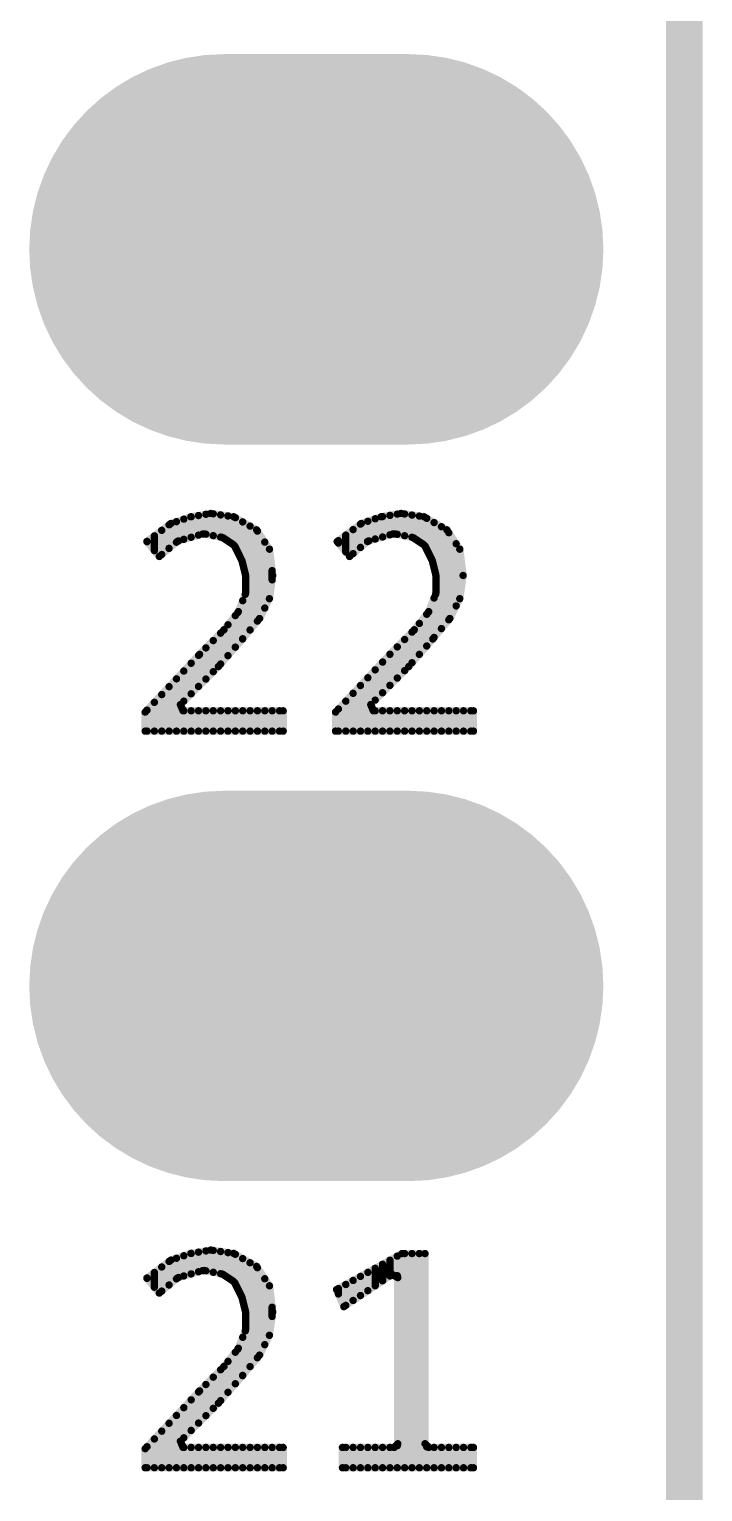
# Model space of a CAD drawing. Extents: x 17.3 to 58.6, y 21.7 to 91.7.
# Drawn here: x 48.54 to 50.86, y 57.64 to 62.68 of the extents above; entities that cross this region are included whole.
import ezdxf

# ---------------------------------------------------------------- set-up
doc = ezdxf.new("R2010")
doc.units = 0
doc.header["$MEASUREMENT"] = 0
doc.layers.get('0').update_dxf_attribs({"linetype": 'CONTINUOUS'})
doc.layers.add('SILKTOP_PHO', color=251, linetype='CONTINUOUS', true_color=0x636466)

# ---------------------------------------------------------------- blocks, each defined once
blk = doc.blocks.new('ROUND_191')
at = {"const_width": 0.0127}
blk.add_lwpolyline([(-0.00635, 0, 1), (0.00635, 0, 1)], format="xyb", close=True, dxfattribs=at)
blk = doc.blocks.new('OBLONG_47')
at = {"const_width": 1.3462}
blk.add_lwpolyline([(0.3175, 0), (-0.3175, 0)], dxfattribs=at)
at = {"const_width": 0.6731}
for points in [[(-0.65405, 0, 1), (0.01905, 0, 1)], [(-0.01905, 0, 1), (0.65405, 0, 1)]]:
    blk.add_lwpolyline(points, format="xyb", close=True, dxfattribs=at)

msp = doc.modelspace()

# ---------------------------------------------------------------- linework, layer by layer
at = {"const_width": 0.127}
msp.add_lwpolyline([(50.8, 25.900126), (50.8, 73.159874)], dxfattribs=at)
at = {"layer": 'SILKTOP_PHO', "color": 251, "true_color": 0x636466}
for points, const_width in [([(50.8, 25.900126), (50.8, 73.159874)], 0.127), ([(49.165764, 61.014102), (49.097184, 61.002672)], 0.0254), ([(49.1236, 60.939426), (49.1236, 61.00699)], 0.0254), ([(49.149, 60.942728), (49.149, 61.011308)], 0.0254), ([(49.245012, 61.002672), (49.165764, 61.014102)], 0.0254), ([(49.1744, 60.937648), (49.1744, 61.012832)], 0.0254), ([(49.1998, 60.932568), (49.1998, 61.009276)], 0.0254), ([(49.822608, 61.014102), (49.753774, 61.002672)], 0.0254), ([(49.784, 60.940442), (49.784, 61.007498)], 0.0254), ([(49.8094, 60.94222), (49.8094, 61.011816)], 0.0254), ([(49.901856, 61.002672), (49.822608, 61.014102)], 0.0254), ([(49.8348, 60.93714), (49.8348, 61.012324)], 0.0254), ([(49.8602, 60.93206), (49.8602, 61.008514)], 0.0254), ([(49.02835, 60.979558), (48.945292, 60.917328)], 0.0254), ([(49.022, 60.893706), (49.022, 60.974986)], 0.0254), ([(49.097184, 61.002672), (49.02835, 60.979558)], 0.0254), ([(49.0474, 60.915042), (49.0474, 60.985908)], 0.0254), ([(49.0728, 60.924948), (49.0728, 60.994544)], 0.0254), ([(49.0982, 60.93206), (49.0982, 61.002672)], 0.0254), ([(49.2252, 60.918852), (49.2252, 61.005466)], 0.0254), ([(49.324006, 60.957714), (49.245012, 61.002672)], 0.0254), ([(49.2506, 60.897262), (49.2506, 60.999624)], 0.0254), ([(49.276, 60.840874), (49.276, 60.984892)], 0.0254), ([(49.3014, 60.612528), (49.3014, 60.970414)], 0.0254), ([(49.368456, 60.890912), (49.324006, 60.957714)], 0.0254), ([(49.685194, 60.979558), (49.601882, 60.917328)], 0.0254), ([(49.657, 60.875672), (49.657, 60.958476)], 0.0254), ([(49.6824, 60.897008), (49.6824, 60.977526)], 0.0254), ([(49.753774, 61.002672), (49.685194, 60.979558)], 0.0254), ([(49.7078, 60.91809), (49.7078, 60.987178)], 0.0254), ([(49.7332, 60.925964), (49.7332, 60.995814)], 0.0254), ([(49.7586, 60.933076), (49.7586, 61.003434)], 0.0254), ([(49.8856, 60.916312), (49.8856, 61.004958)], 0.0254), ([(49.980596, 60.957714), (49.901856, 61.002672)], 0.0254), ([(49.911, 60.889896), (49.911, 60.997338)], 0.0254), ([(49.9364, 60.826142), (49.9364, 60.98286)], 0.0254), ([(49.9618, 60.6171), (49.9618, 60.968382)], 0.0254), ([(50.025046, 60.890912), (49.980596, 60.957714)], 0.0254), ([(48.945292, 60.917328), (48.988218, 60.865766)], 0.0254), ([(48.9458, 60.916566), (48.9458, 60.917836)], 0.0254), ([(48.9712, 60.886086), (48.9712, 60.936886)], 0.0254), ([(48.988218, 60.865766), (49.050194, 60.917328)], 0.0254), ([(48.9966, 60.872624), (48.9966, 60.955936)], 0.0254), ([(49.050194, 60.917328), (49.054766, 60.919614)], 0.0254), ([(49.054766, 60.919614), (49.138332, 60.94349)], 0.0254), ([(49.138332, 60.94349), (49.144174, 60.943744)], 0.0254), ([(49.144174, 60.943744), (49.203864, 60.931806)], 0.0254), ([(49.203864, 60.931806), (49.208436, 60.930028)], 0.0254), ([(49.208436, 60.930028), (49.24425, 60.906152)], 0.0254), ([(49.24425, 60.906152), (49.248568, 60.901326)], 0.0254), ([(49.3268, 60.643008), (49.3268, 60.953396)], 0.0254), ([(49.3522, 60.687966), (49.3522, 60.915296)], 0.0254), ([(49.601882, 60.917328), (49.644808, 60.865766)], 0.0254), ([(49.6062, 60.911994), (49.6062, 60.920376)], 0.0254), ([(49.6316, 60.881514), (49.6316, 60.939426)], 0.0254), ([(49.644808, 60.865766), (49.706784, 60.917328)], 0.0254), ([(49.706784, 60.917328), (49.711356, 60.919614)], 0.0254), ([(49.711356, 60.919614), (49.794922, 60.94349)], 0.0254), ([(49.794922, 60.94349), (49.801018, 60.943744)], 0.0254), ([(49.801018, 60.943744), (49.860708, 60.931806)], 0.0254), ([(49.860708, 60.931806), (49.86528, 60.930028)], 0.0254), ([(49.86528, 60.930028), (49.901094, 60.906152)], 0.0254), ([(49.901094, 60.906152), (49.905412, 60.901326)], 0.0254), ([(49.9872, 60.64758), (49.9872, 60.947808)], 0.0254), ([(50.0126, 60.695332), (50.0126, 60.909708)], 0.0254), ([(49.248568, 60.901326), (49.272444, 60.85332)], 0.0254), ([(49.379632, 60.800234), (49.368456, 60.890912)], 0.0254), ([(49.905412, 60.901326), (49.929288, 60.85332)], 0.0254), ([(50.036476, 60.800234), (50.025046, 60.890912)], 0.0254), ([(49.272444, 60.85332), (49.27346, 60.85078)], 0.0254), ([(49.27346, 60.85078), (49.285398, 60.803028)], 0.0254), ([(49.3776, 60.785248), (49.3776, 60.816998)], 0.0254), ([(49.929288, 60.85332), (49.930304, 60.85078)], 0.0254), ([(49.930304, 60.85078), (49.942242, 60.803028)], 0.0254), ([(49.285398, 60.803028), (49.285906, 60.79998)], 0.0254), ([(49.285906, 60.79998), (49.285906, 60.74029)], 0.0254), ([(49.368202, 60.720224), (49.379632, 60.800234)], 0.0254), ([(49.942242, 60.803028), (49.942496, 60.79998)], 0.0254), ([(49.942496, 60.79998), (49.942496, 60.74029)], 0.0254), ([(50.025046, 60.720224), (50.036476, 60.800234)], 0.0254), ([(49.28489, 60.735464), (49.261014, 60.675774)], 0.0254), ([(49.276, 60.582048), (49.276, 60.713366)], 0.0254), ([(49.285906, 60.74029), (49.28489, 60.735464)], 0.0254), ([(49.334166, 60.651898), (49.368202, 60.720224)], 0.0254), ([(49.941734, 60.735464), (49.917858, 60.675774)], 0.0254), ([(49.9364, 60.58662), (49.9364, 60.72251)], 0.0254), ([(49.942496, 60.74029), (49.941734, 60.735464)], 0.0254), ([(49.990756, 60.651898), (50.025046, 60.720224)], 0.0254), ([(49.259236, 60.672726), (49.211484, 60.613036)], 0.0254), ([(49.2506, 60.553092), (49.2506, 60.662058)], 0.0254), ([(49.261014, 60.675774), (49.259236, 60.672726)], 0.0254), ([(49.915826, 60.672726), (49.868074, 60.613036)], 0.0254), ([(49.911, 60.557156), (49.911, 60.66663)], 0.0254), ([(49.917858, 60.675774), (49.915826, 60.672726)], 0.0254), ([(49.210468, 60.61202), (49.127156, 60.528454)], 0.0254), ([(49.211484, 60.613036), (49.210468, 60.61202)], 0.0254), ([(49.2252, 60.523882), (49.2252, 60.630308)], 0.0254), ([(49.275492, 60.581286), (49.334166, 60.651898)], 0.0254), ([(49.867312, 60.61202), (49.783746, 60.528454)], 0.0254), ([(49.8602, 60.499244), (49.8602, 60.604908)], 0.0254), ([(49.868074, 60.613036), (49.867312, 60.61202)], 0.0254), ([(49.8856, 60.5282), (49.8856, 60.63488)], 0.0254), ([(49.932082, 60.581286), (49.990756, 60.651898)], 0.0254), ([(49.1744, 60.46851), (49.1744, 60.575952)], 0.0254), ([(49.19218, 60.48629), (49.275492, 60.581286)], 0.0254), ([(49.1998, 60.494926), (49.1998, 60.601352)], 0.0254), ([(49.8094, 60.446666), (49.8094, 60.554108)], 0.0254), ([(49.8348, 60.472066), (49.8348, 60.579508)], 0.0254), ([(49.849024, 60.48629), (49.932082, 60.581286)], 0.0254), ([(49.127156, 60.528454), (48.93945, 60.329318)], 0.0254), ([(49.1236, 60.41771), (49.1236, 60.524898)], 0.0254), ([(49.149, 60.44311), (49.149, 60.550552)], 0.0254), ([(49.783746, 60.528454), (49.596294, 60.329318)], 0.0254), ([(49.784, 60.421266), (49.784, 60.528708)], 0.0254), ([(49.061116, 60.355226), (49.19218, 60.48629)], 0.0254), ([(49.0728, 60.36691), (49.0728, 60.470796)], 0.0254), ([(49.0982, 60.39231), (49.0982, 60.49772)], 0.0254), ([(49.71796, 60.355226), (49.849024, 60.48629)], 0.0254), ([(49.7332, 60.370466), (49.7332, 60.47486)], 0.0254), ([(49.7586, 60.395866), (49.7586, 60.501784)], 0.0254), ([(49.022, 60.263532), (49.022, 60.416948)], 0.0254), ([(49.0474, 60.263532), (49.0474, 60.443872)], 0.0254), ([(49.6824, 60.263532), (49.6824, 60.420758)], 0.0254), ([(49.7078, 60.263532), (49.7078, 60.447682)], 0.0254), ([(48.9712, 60.263532), (48.9712, 60.362846)], 0.0254), ([(48.9966, 60.263532), (48.9966, 60.38977)], 0.0254), ([(49.07026, 60.333636), (49.061116, 60.355226)], 0.0254), ([(49.6316, 60.263532), (49.6316, 60.36691)], 0.0254), ([(49.657, 60.263532), (49.657, 60.393834)], 0.0254), ([(49.72685, 60.333636), (49.71796, 60.355226)], 0.0254), ([(48.93945, 60.329318), (48.93945, 60.263532)], 0.0254), ([(48.9458, 60.263532), (48.9458, 60.335922)], 0.0254), ([(49.4157, 60.333636), (49.07026, 60.333636)], 0.0254), ([(49.0728, 60.263532), (49.0728, 60.333636)], 0.0254), ([(49.0982, 60.263532), (49.0982, 60.333636)], 0.0254), ([(49.1236, 60.263532), (49.1236, 60.333636)], 0.0254), ([(49.149, 60.263532), (49.149, 60.333636)], 0.0254), ([(49.1744, 60.263532), (49.1744, 60.333636)], 0.0254), ([(49.1998, 60.263532), (49.1998, 60.333636)], 0.0254), ([(49.2252, 60.263532), (49.2252, 60.333636)], 0.0254), ([(49.2506, 60.263532), (49.2506, 60.333636)], 0.0254), ([(49.276, 60.263532), (49.276, 60.333636)], 0.0254), ([(49.3014, 60.263532), (49.3014, 60.333636)], 0.0254), ([(49.3268, 60.263532), (49.3268, 60.333636)], 0.0254), ([(49.3522, 60.263532), (49.3522, 60.333636)], 0.0254), ([(49.3776, 60.263532), (49.3776, 60.333636)], 0.0254), ([(49.403, 60.263532), (49.403, 60.333636)], 0.0254), ([(49.4157, 60.263532), (49.4157, 60.333636)], 0.0254), ([(49.596294, 60.329318), (49.596294, 60.263532)], 0.0254), ([(49.6062, 60.263532), (49.6062, 60.339732)], 0.0254), ([(50.07229, 60.333636), (49.72685, 60.333636)], 0.0254), ([(49.7332, 60.263532), (49.7332, 60.333636)], 0.0254), ([(49.7586, 60.263532), (49.7586, 60.333636)], 0.0254), ([(49.784, 60.263532), (49.784, 60.333636)], 0.0254), ([(49.8094, 60.263532), (49.8094, 60.333636)], 0.0254), ([(49.8348, 60.263532), (49.8348, 60.333636)], 0.0254), ([(49.8602, 60.263532), (49.8602, 60.333636)], 0.0254), ([(49.8856, 60.263532), (49.8856, 60.333636)], 0.0254), ([(49.911, 60.263532), (49.911, 60.333636)], 0.0254), ([(49.9364, 60.263532), (49.9364, 60.333636)], 0.0254), ([(49.9618, 60.263532), (49.9618, 60.333636)], 0.0254), ([(49.9872, 60.263532), (49.9872, 60.333636)], 0.0254), ([(50.0126, 60.263532), (50.0126, 60.333636)], 0.0254), ([(50.038, 60.263532), (50.038, 60.333636)], 0.0254), ([(50.0634, 60.263532), (50.0634, 60.333636)], 0.0254), ([(50.07229, 60.263532), (50.07229, 60.333636)], 0.0254), ([(48.93945, 60.263532), (49.4157, 60.263532)], 0.0254), ([(49.596294, 60.263532), (50.07229, 60.263532)], 0.0254), ([(49.02835, 58.439558), (48.945292, 58.377328)], 0.0254), ([(49.022, 58.353706), (49.022, 58.434986)], 0.0254), ([(49.097184, 58.462672), (49.02835, 58.439558)], 0.0254), ([(49.0474, 58.375042), (49.0474, 58.445908)], 0.0254), ([(49.0728, 58.384948), (49.0728, 58.454544)], 0.0254), ([(49.165764, 58.474102), (49.097184, 58.462672)], 0.0254), ([(49.0982, 58.39206), (49.0982, 58.462672)], 0.0254), ([(49.1236, 58.399426), (49.1236, 58.46699)], 0.0254), ([(49.149, 58.402728), (49.149, 58.471308)], 0.0254), ([(49.245012, 58.462672), (49.165764, 58.474102)], 0.0254), ([(49.1744, 58.397648), (49.1744, 58.472832)], 0.0254), ([(49.1998, 58.392568), (49.1998, 58.469276)], 0.0254), ([(49.2252, 58.378852), (49.2252, 58.465466)], 0.0254), ([(49.324006, 58.417714), (49.245012, 58.462672)], 0.0254), ([(49.2506, 58.357262), (49.2506, 58.459624)], 0.0254), ([(49.276, 58.300874), (49.276, 58.444892)], 0.0254), ([(49.825656, 58.462164), (49.59985, 58.337958)], 0.0254), ([(49.784, 58.384948), (49.784, 58.439304)], 0.0254), ([(49.8094, 58.385964), (49.8094, 58.453274)], 0.0254), ([(49.905158, 58.462164), (49.825656, 58.462164)], 0.0254), ([(49.8348, 57.723532), (49.8348, 58.462164)], 0.0254), ([(49.8602, 57.723532), (49.8602, 58.462164)], 0.0254), ([(49.8856, 57.723532), (49.8856, 58.462164)], 0.0254), ([(49.905158, 57.806336), (49.905158, 58.462164)], 0.0254), ([(48.9712, 58.346086), (48.9712, 58.396886)], 0.0254), ([(48.9966, 58.332624), (48.9966, 58.415936)], 0.0254), ([(49.054766, 58.379614), (49.138332, 58.40349)], 0.0254), ([(49.138332, 58.40349), (49.144174, 58.403744)], 0.0254), ([(49.144174, 58.403744), (49.203864, 58.391806)], 0.0254), ([(49.203864, 58.391806), (49.208436, 58.390028)], 0.0254), ([(49.208436, 58.390028), (49.24425, 58.366152)], 0.0254), ([(49.3014, 58.072528), (49.3014, 58.430414)], 0.0254), ([(49.368456, 58.350912), (49.324006, 58.417714)], 0.0254), ([(49.3268, 58.103008), (49.3268, 58.413396)], 0.0254), ([(49.624996, 58.27903), (49.791366, 58.390028)], 0.0254), ([(49.7078, 58.334148), (49.7078, 58.397394)], 0.0254), ([(49.7332, 58.351166), (49.7332, 58.411364)], 0.0254), ([(49.7586, 58.368184), (49.7586, 58.425334)], 0.0254), ([(49.791366, 58.390028), (49.811178, 58.37936)], 0.0254), ([(48.945292, 58.377328), (48.988218, 58.325766)], 0.0254), ([(48.9458, 58.376566), (48.9458, 58.377836)], 0.0254), ([(48.988218, 58.325766), (49.050194, 58.377328)], 0.0254), ([(49.050194, 58.377328), (49.054766, 58.379614)], 0.0254), ([(49.24425, 58.366152), (49.248568, 58.361326)], 0.0254), ([(49.248568, 58.361326), (49.272444, 58.31332)], 0.0254), ([(49.3522, 58.147966), (49.3522, 58.375296)], 0.0254), ([(49.379632, 58.260234), (49.368456, 58.350912)], 0.0254), ([(49.59985, 58.337958), (49.624996, 58.27903)], 0.0254), ([(49.6062, 58.322972), (49.6062, 58.341514)], 0.0254), ([(49.6316, 58.283348), (49.6316, 58.355484)], 0.0254), ([(49.657, 58.300366), (49.657, 58.369454)], 0.0254), ([(49.6824, 58.317384), (49.6824, 58.383424)], 0.0254), ([(49.811178, 58.37936), (49.811178, 57.806336)], 0.0254), ([(49.272444, 58.31332), (49.27346, 58.31078)], 0.0254), ([(49.27346, 58.31078), (49.285398, 58.263028)], 0.0254), ([(49.285398, 58.263028), (49.285906, 58.25998)], 0.0254), ([(49.285906, 58.25998), (49.285906, 58.20029)], 0.0254), ([(49.368202, 58.180224), (49.379632, 58.260234)], 0.0254), ([(49.3776, 58.245248), (49.3776, 58.276998)], 0.0254), ([(49.28489, 58.195464), (49.261014, 58.135774)], 0.0254), ([(49.285906, 58.20029), (49.28489, 58.195464)], 0.0254), ([(49.259236, 58.132726), (49.211484, 58.073036)], 0.0254), ([(49.261014, 58.135774), (49.259236, 58.132726)], 0.0254), ([(49.276, 58.042048), (49.276, 58.173366)], 0.0254), ([(49.334166, 58.111898), (49.368202, 58.180224)], 0.0254), ([(49.2252, 57.983882), (49.2252, 58.090308)], 0.0254), ([(49.2506, 58.013092), (49.2506, 58.122058)], 0.0254), ([(49.275492, 58.041286), (49.334166, 58.111898)], 0.0254), ([(49.210468, 58.07202), (49.127156, 57.988454)], 0.0254), ([(49.1744, 57.92851), (49.1744, 58.035952)], 0.0254), ([(49.19218, 57.94629), (49.275492, 58.041286)], 0.0254), ([(49.1998, 57.954926), (49.1998, 58.061352)], 0.0254), ([(49.211484, 58.073036), (49.210468, 58.07202)], 0.0254), ([(49.127156, 57.988454), (48.93945, 57.789318)], 0.0254), ([(49.1236, 57.87771), (49.1236, 57.984898)], 0.0254), ([(49.149, 57.90311), (49.149, 58.010552)], 0.0254), ([(49.061116, 57.815226), (49.19218, 57.94629)], 0.0254), ([(49.0728, 57.82691), (49.0728, 57.930796)], 0.0254), ([(49.0982, 57.85231), (49.0982, 57.95772)], 0.0254), ([(49.0474, 57.723532), (49.0474, 57.903872)], 0.0254), ([(48.9966, 57.723532), (48.9966, 57.84977)], 0.0254), ([(49.022, 57.723532), (49.022, 57.876948)], 0.0254), ([(48.93945, 57.789318), (48.93945, 57.723532)], 0.0254), ([(48.9458, 57.723532), (48.9458, 57.795922)], 0.0254), ([(48.9712, 57.723532), (48.9712, 57.822846)], 0.0254), ([(49.07026, 57.793636), (49.061116, 57.815226)], 0.0254), ([(49.4157, 57.793636), (49.07026, 57.793636)], 0.0254), ([(49.0728, 57.723532), (49.0728, 57.793636)], 0.0254), ([(49.0982, 57.723532), (49.0982, 57.793636)], 0.0254), ([(49.1236, 57.723532), (49.1236, 57.793636)], 0.0254), ([(49.149, 57.723532), (49.149, 57.793636)], 0.0254), ([(49.1744, 57.723532), (49.1744, 57.793636)], 0.0254), ([(49.1998, 57.723532), (49.1998, 57.793636)], 0.0254), ([(49.2252, 57.723532), (49.2252, 57.793636)], 0.0254), ([(49.2506, 57.723532), (49.2506, 57.793636)], 0.0254), ([(49.276, 57.723532), (49.276, 57.793636)], 0.0254), ([(49.3014, 57.723532), (49.3014, 57.793636)], 0.0254), ([(49.3268, 57.723532), (49.3268, 57.793636)], 0.0254), ([(49.3522, 57.723532), (49.3522, 57.793636)], 0.0254), ([(49.3776, 57.723532), (49.3776, 57.793636)], 0.0254), ([(49.403, 57.723532), (49.403, 57.793636)], 0.0254), ([(49.4157, 57.723532), (49.4157, 57.793636)], 0.0254), ([(49.798478, 57.793636), (49.62017, 57.793636)], 0.0254), ([(49.62017, 57.793636), (49.62017, 57.723532)], 0.0254), ([(49.6316, 57.723532), (49.6316, 57.793636)], 0.0254), ([(49.657, 57.723532), (49.657, 57.793636)], 0.0254), ([(49.6824, 57.723532), (49.6824, 57.793636)], 0.0254), ([(49.7078, 57.723532), (49.7078, 57.793636)], 0.0254), ([(49.7332, 57.723532), (49.7332, 57.793636)], 0.0254), ([(49.7586, 57.723532), (49.7586, 57.793636)], 0.0254), ([(49.784, 57.723532), (49.784, 57.793636)], 0.0254), ([(49.811178, 57.806336), (49.798478, 57.793636)], 0.0254), ([(49.8094, 57.723532), (49.8094, 57.799732)], 0.0254), ([(49.917858, 57.793636), (49.905158, 57.806336)], 0.0254), ([(49.911, 57.723532), (49.911, 57.795668)], 0.0254), ([(50.07229, 57.793636), (49.917858, 57.793636)], 0.0254), ([(49.9364, 57.723532), (49.9364, 57.793636)], 0.0254), ([(49.9618, 57.723532), (49.9618, 57.793636)], 0.0254), ([(49.9872, 57.723532), (49.9872, 57.793636)], 0.0254), ([(50.0126, 57.723532), (50.0126, 57.793636)], 0.0254), ([(50.038, 57.723532), (50.038, 57.793636)], 0.0254), ([(50.0634, 57.723532), (50.0634, 57.793636)], 0.0254), ([(50.07229, 57.723532), (50.07229, 57.793636)], 0.0254), ([(48.93945, 57.723532), (49.4157, 57.723532)], 0.0254), ([(49.62017, 57.723532), (50.07229, 57.723532)], 0.0254)]:
    msp.add_lwpolyline(points, dxfattribs=dict(at, const_width=const_width))

# ---------------------------------------------------------------- block references
for p in [(49.53, 61.924946), (49.53, 59.384946)]:
    msp.add_blockref('OBLONG_47', p)
for p in [(49.1236, 61.00699), (49.149, 61.011308), (49.165764, 61.014102), (49.1744, 61.012832), (49.1998, 61.009276), (49.784, 61.007498), (49.8094, 61.011816), (49.822608, 61.014102), (49.8348, 61.012324), (49.8602, 61.008514), (49.022, 60.974986), (49.02835, 60.979558), (49.0474, 60.985908), (49.0728, 60.994544), (49.097184, 61.002672), (49.0982, 61.002672), (49.2252, 61.005466), (49.245012, 61.002672), (49.2506, 60.999624), (49.276, 60.984892), (49.3014, 60.970414), (49.324006, 60.957714), (49.657, 60.958476), (49.6824, 60.977526), (49.685194, 60.979558), (49.7078, 60.987178), (49.7332, 60.995814), (49.753774, 61.002672), (49.7586, 61.003434), (49.8856, 61.004958), (49.901856, 61.002672), (49.911, 60.997338), (49.9364, 60.98286), (49.9618, 60.968382), (49.980596, 60.957714), (48.945292, 60.917328), (48.9458, 60.917836), (48.9458, 60.916566), (48.9712, 60.936886), (48.9966, 60.955936), (49.0474, 60.915042), (49.050194, 60.917328), (49.054766, 60.919614), (49.0728, 60.924948), (49.0982, 60.93206), (49.1236, 60.939426), (49.138332, 60.94349), (49.144174, 60.943744), (49.149, 60.942728), (49.1744, 60.937648), (49.1998, 60.932568), (49.203864, 60.931806), (49.208436, 60.930028), (49.2252, 60.918852), (49.24425, 60.906152), (49.3268, 60.953396), (49.3522, 60.915296), (49.601882, 60.917328), (49.6062, 60.920376), (49.6062, 60.911994), (49.6316, 60.939426), (49.706784, 60.917328), (49.7078, 60.91809), (49.711356, 60.919614), (49.7332, 60.925964), (49.7586, 60.933076), (49.784, 60.940442), (49.794922, 60.94349), (49.801018, 60.943744), (49.8094, 60.94222), (49.8348, 60.93714), (49.8602, 60.93206), (49.860708, 60.931806), (49.86528, 60.930028), (49.8856, 60.916312), (49.901094, 60.906152), (49.9872, 60.947808), (50.0126, 60.909708), (48.9712, 60.886086), (48.988218, 60.865766), (48.9966, 60.872624), (49.022, 60.893706), (49.248568, 60.901326), (49.2506, 60.897262), (49.368456, 60.890912), (49.6316, 60.881514), (49.644808, 60.865766), (49.657, 60.875672), (49.6824, 60.897008), (49.905412, 60.901326), (49.911, 60.889896), (50.025046, 60.890912), (49.272444, 60.85332), (49.27346, 60.85078), (49.276, 60.840874), (49.3776, 60.816998), (49.929288, 60.85332), (49.930304, 60.85078), (49.9364, 60.826142), (49.285398, 60.803028), (49.285906, 60.79998), (49.3776, 60.785248), (49.379632, 60.800234), (49.942242, 60.803028), (49.942496, 60.79998), (50.036476, 60.800234), (49.276, 60.713366), (49.28489, 60.735464), (49.285906, 60.74029), (49.368202, 60.720224), (49.9364, 60.72251), (49.941734, 60.735464), (49.942496, 60.74029), (50.025046, 60.720224), (49.2506, 60.662058), (49.259236, 60.672726), (49.261014, 60.675774), (49.3522, 60.687966), (49.911, 60.66663), (49.915826, 60.672726), (49.917858, 60.675774), (50.0126, 60.695332), (49.210468, 60.61202), (49.211484, 60.613036), (49.2252, 60.630308), (49.3014, 60.612528), (49.3268, 60.643008), (49.334166, 60.651898), (49.8602, 60.604908), (49.867312, 60.61202), (49.867312, 60.61202), (49.868074, 60.613036), (49.8856, 60.63488), (49.9618, 60.6171), (49.9872, 60.64758), (49.990756, 60.651898), (49.1744, 60.575952), (49.1998, 60.601352), (49.2506, 60.553092), (49.275492, 60.581286), (49.276, 60.582048), (49.8094, 60.554108), (49.8348, 60.579508), (49.911, 60.557156), (49.932082, 60.581286), (49.9364, 60.58662), (49.1236, 60.524898), (49.127156, 60.528454), (49.149, 60.550552), (49.2252, 60.523882), (49.783746, 60.528454), (49.784, 60.528708), (49.8856, 60.5282), (49.0728, 60.470796), (49.0982, 60.49772), (49.1744, 60.46851), (49.19218, 60.48629), (49.1998, 60.494926), (49.7332, 60.47486), (49.7586, 60.501784), (49.8348, 60.472066), (49.849024, 60.48629), (49.8602, 60.499244), (49.022, 60.416948), (49.0474, 60.443872), (49.1236, 60.41771), (49.149, 60.44311), (49.6824, 60.420758), (49.7078, 60.447682), (49.784, 60.421266), (49.8094, 60.446666), (48.9712, 60.362846), (48.9966, 60.38977), (49.061116, 60.355226), (49.0728, 60.36691), (49.0982, 60.39231), (49.6316, 60.36691), (49.657, 60.393834), (49.71796, 60.355226), (49.7332, 60.370466), (49.7586, 60.395866), (48.93945, 60.329318), (48.9458, 60.335922), (49.07026, 60.333636), (49.0728, 60.333636), (49.0982, 60.333636), (49.1236, 60.333636), (49.149, 60.333636), (49.1744, 60.333636), (49.1998, 60.333636), (49.2252, 60.333636), (49.2506, 60.333636), (49.276, 60.333636), (49.3014, 60.333636), (49.3268, 60.333636), (49.3522, 60.333636), (49.3776, 60.333636), (49.403, 60.333636), (49.4157, 60.333636), (49.4157, 60.333636), (49.596294, 60.329318), (49.6062, 60.339732), (49.72685, 60.333636), (49.7332, 60.333636), (49.7586, 60.333636), (49.784, 60.333636), (49.8094, 60.333636), (49.8348, 60.333636), (49.8602, 60.333636), (49.8856, 60.333636), (49.911, 60.333636), (49.9364, 60.333636), (49.9618, 60.333636), (49.9872, 60.333636), (50.0126, 60.333636), (50.038, 60.333636), (50.0634, 60.333636), (50.07229, 60.333636), (50.07229, 60.333636), (48.93945, 60.263532), (48.9458, 60.263532), (48.9712, 60.263532), (48.9966, 60.263532), (49.022, 60.263532), (49.0474, 60.263532), (49.0728, 60.263532), (49.0982, 60.263532), (49.1236, 60.263532), (49.149, 60.263532), (49.1744, 60.263532), (49.1998, 60.263532), (49.2252, 60.263532), (49.2506, 60.263532), (49.276, 60.263532), (49.3014, 60.263532), (49.3268, 60.263532), (49.3522, 60.263532), (49.3776, 60.263532), (49.403, 60.263532), (49.4157, 60.263532), (49.596294, 60.263532), (49.6062, 60.263532), (49.6316, 60.263532), (49.657, 60.263532), (49.6824, 60.263532), (49.7078, 60.263532), (49.7332, 60.263532), (49.7586, 60.263532), (49.784, 60.263532), (49.8094, 60.263532), (49.8348, 60.263532), (49.8602, 60.263532), (49.8856, 60.263532), (49.911, 60.263532), (49.9364, 60.263532), (49.9618, 60.263532), (49.9872, 60.263532), (50.0126, 60.263532), (50.038, 60.263532), (50.0634, 60.263532), (50.07229, 60.263532), (49.022, 58.434986), (49.02835, 58.439558), (49.0474, 58.445908), (49.0728, 58.454544), (49.097184, 58.462672), (49.0982, 58.462672), (49.1236, 58.46699), (49.149, 58.471308), (49.165764, 58.474102), (49.1744, 58.472832), (49.1998, 58.469276), (49.2252, 58.465466), (49.245012, 58.462672), (49.2506, 58.459624), (49.276, 58.444892), (49.784, 58.439304), (49.8094, 58.453274), (49.825656, 58.462164), (49.8348, 58.462164), (49.8602, 58.462164), (49.8856, 58.462164), (49.905158, 58.462164), (48.9712, 58.396886), (48.9966, 58.415936), (49.0728, 58.384948), (49.0982, 58.39206), (49.1236, 58.399426), (49.138332, 58.40349), (49.144174, 58.403744), (49.149, 58.402728), (49.1744, 58.397648), (49.1998, 58.392568), (49.203864, 58.391806), (49.208436, 58.390028), (49.3014, 58.430414), (49.324006, 58.417714), (49.3268, 58.413396), (49.7078, 58.397394), (49.7332, 58.411364), (49.7586, 58.425334), (49.784, 58.384948), (49.791366, 58.390028), (49.8094, 58.385964), (48.945292, 58.377328), (48.9458, 58.377836), (48.9458, 58.376566), (48.9712, 58.346086), (49.022, 58.353706), (49.0474, 58.375042), (49.050194, 58.377328), (49.054766, 58.379614), (49.2252, 58.378852), (49.24425, 58.366152), (49.248568, 58.361326), (49.2506, 58.357262), (49.3522, 58.375296), (49.368456, 58.350912), (49.59985, 58.337958), (49.6062, 58.341514), (49.6316, 58.355484), (49.657, 58.369454), (49.6824, 58.383424), (49.7078, 58.334148), (49.7332, 58.351166), (49.7586, 58.368184), (49.811178, 58.37936), (48.988218, 58.325766), (48.9966, 58.332624), (49.272444, 58.31332), (49.27346, 58.31078), (49.276, 58.300874), (49.6062, 58.322972), (49.657, 58.300366), (49.6824, 58.317384), (49.285398, 58.263028), (49.285906, 58.25998), (49.3776, 58.276998), (49.3776, 58.245248), (49.379632, 58.260234), (49.624996, 58.27903), (49.6316, 58.283348), (49.28489, 58.195464), (49.285906, 58.20029), (49.259236, 58.132726), (49.261014, 58.135774), (49.276, 58.173366), (49.3522, 58.147966), (49.368202, 58.180224), (49.2252, 58.090308), (49.2506, 58.122058), (49.3268, 58.103008), (49.334166, 58.111898), (49.1744, 58.035952), (49.1998, 58.061352), (49.210468, 58.07202), (49.211484, 58.073036), (49.275492, 58.041286), (49.276, 58.042048), (49.3014, 58.072528), (49.1236, 57.984898), (49.127156, 57.988454), (49.149, 58.010552), (49.2252, 57.983882), (49.2506, 58.013092), (49.0728, 57.930796), (49.0982, 57.95772), (49.19218, 57.94629), (49.1998, 57.954926), (49.0474, 57.903872), (49.149, 57.90311), (49.1744, 57.92851), (48.9966, 57.84977), (49.022, 57.876948), (49.0982, 57.85231), (49.1236, 57.87771), (48.93945, 57.789318), (48.9458, 57.795922), (48.9712, 57.822846), (49.061116, 57.815226), (49.07026, 57.793636), (49.0728, 57.82691), (49.0728, 57.793636), (49.0982, 57.793636), (49.1236, 57.793636), (49.149, 57.793636), (49.1744, 57.793636), (49.1998, 57.793636), (49.2252, 57.793636), (49.2506, 57.793636), (49.276, 57.793636), (49.3014, 57.793636), (49.3268, 57.793636), (49.3522, 57.793636), (49.3776, 57.793636), (49.403, 57.793636), (49.4157, 57.793636), (49.4157, 57.793636), (49.62017, 57.793636), (49.6316, 57.793636), (49.657, 57.793636), (49.6824, 57.793636), (49.7078, 57.793636), (49.7332, 57.793636), (49.7586, 57.793636), (49.784, 57.793636), (49.798478, 57.793636), (49.8094, 57.799732), (49.811178, 57.806336), (49.905158, 57.806336), (49.911, 57.795668), (49.917858, 57.793636), (49.9364, 57.793636), (49.9618, 57.793636), (49.9872, 57.793636), (50.0126, 57.793636), (50.038, 57.793636), (50.0634, 57.793636), (50.07229, 57.793636), (50.07229, 57.793636), (48.93945, 57.723532), (48.9458, 57.723532), (48.9712, 57.723532), (48.9966, 57.723532), (49.022, 57.723532), (49.0474, 57.723532), (49.0728, 57.723532), (49.0982, 57.723532), (49.1236, 57.723532), (49.149, 57.723532), (49.1744, 57.723532), (49.1998, 57.723532), (49.2252, 57.723532), (49.2506, 57.723532), (49.276, 57.723532), (49.3014, 57.723532), (49.3268, 57.723532), (49.3522, 57.723532), (49.3776, 57.723532), (49.403, 57.723532), (49.4157, 57.723532), (49.62017, 57.723532), (49.6316, 57.723532), (49.657, 57.723532), (49.6824, 57.723532), (49.7078, 57.723532), (49.7332, 57.723532), (49.7586, 57.723532), (49.784, 57.723532), (49.8094, 57.723532), (49.8348, 57.723532), (49.8602, 57.723532), (49.8856, 57.723532), (49.911, 57.723532), (49.9364, 57.723532), (49.9618, 57.723532), (49.9872, 57.723532), (50.0126, 57.723532), (50.038, 57.723532), (50.0634, 57.723532), (50.07229, 57.723532)]:
    msp.add_blockref('ROUND_191', p, dxfattribs=at)

doc.saveas('drawing.dxf')
